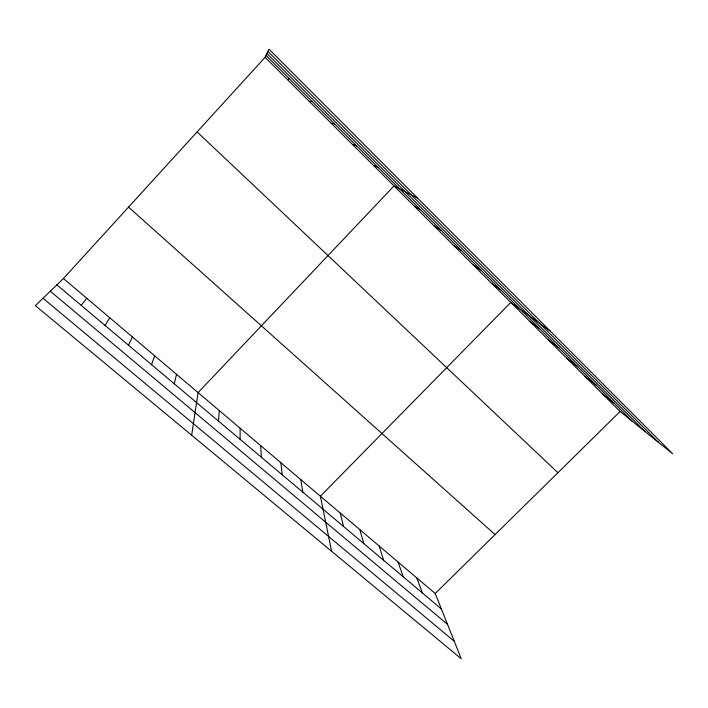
<?xml version="1.0" encoding="UTF-8"?>
<svg xmlns="http://www.w3.org/2000/svg" width="708" height="708" viewBox="0 0 708 708"><rect width="100%" height="100%" fill="white"/><g stroke="black" fill="none" stroke-linecap="round" stroke-linejoin="round"><path stroke-width="1.06" d="M240.101 439.296L240.136 428.225M218.515 421.101L219.268 410.551M191.664 435.225L198.081 392.595L394.029 185.939L417.676 198.187M174.265 383.798L176.54 374.346M151.583 364.673L154.654 355.805M128.511 345.23L132.414 336.964M265.111 57.304L269.049 49.206L672.6 453.713L620.102 411.498L265.111 57.304L63.437 278.527L35.4 305.644L461.262 658.794L435.225 593.508L63.437 278.527M105.05 325.45L109.802 317.804M81.172 305.325L86.81 298.325M435.225 593.508L620.102 411.498M287.519 79.668L289.271 78.65M309.546 101.651L312.113 101.456M331.202 123.254L334.548 123.865M352.495 144.503L356.602 145.892M373.435 165.389L378.267 167.531M414.286 206.152L420.499 209.71M434.216 226.029L441.084 230.277M453.819 245.596L461.324 250.49M473.112 264.845L481.228 270.376M492.104 283.784L500.804 289.926M550.231 331.052L510.795 302.431L320.388 496.22L331.601 551.266M529.743 321.344L539.585 328.662M548.39 339.946L558.789 347.84M566.745 358.266L577.675 366.7M584.808 376.284L596.251 385.258M602.596 394.029L614.526 403.516M43.029 298.263L454.288 641.298M50.312 291.218L447.544 624.403M56.888 284.855L441.403 608.986M128.537 207.117L495.078 534.584M197.089 131.918L557.931 472.714M266.951 53.525L644.9 431.438M266.022 55.428L632.518 421.481M267.978 51.419L658.493 442.376M416.808 577.905L422.446 593.012M398.117 562.063L403.188 576.781M379.134 545.983L383.63 560.285M359.85 529.655L363.753 543.532M340.274 513.07L343.557 526.513M300.785 479.608L302.794 492.149M280.881 462.749L282.235 474.811M260.668 445.624L261.341 457.2"/></g></svg>
